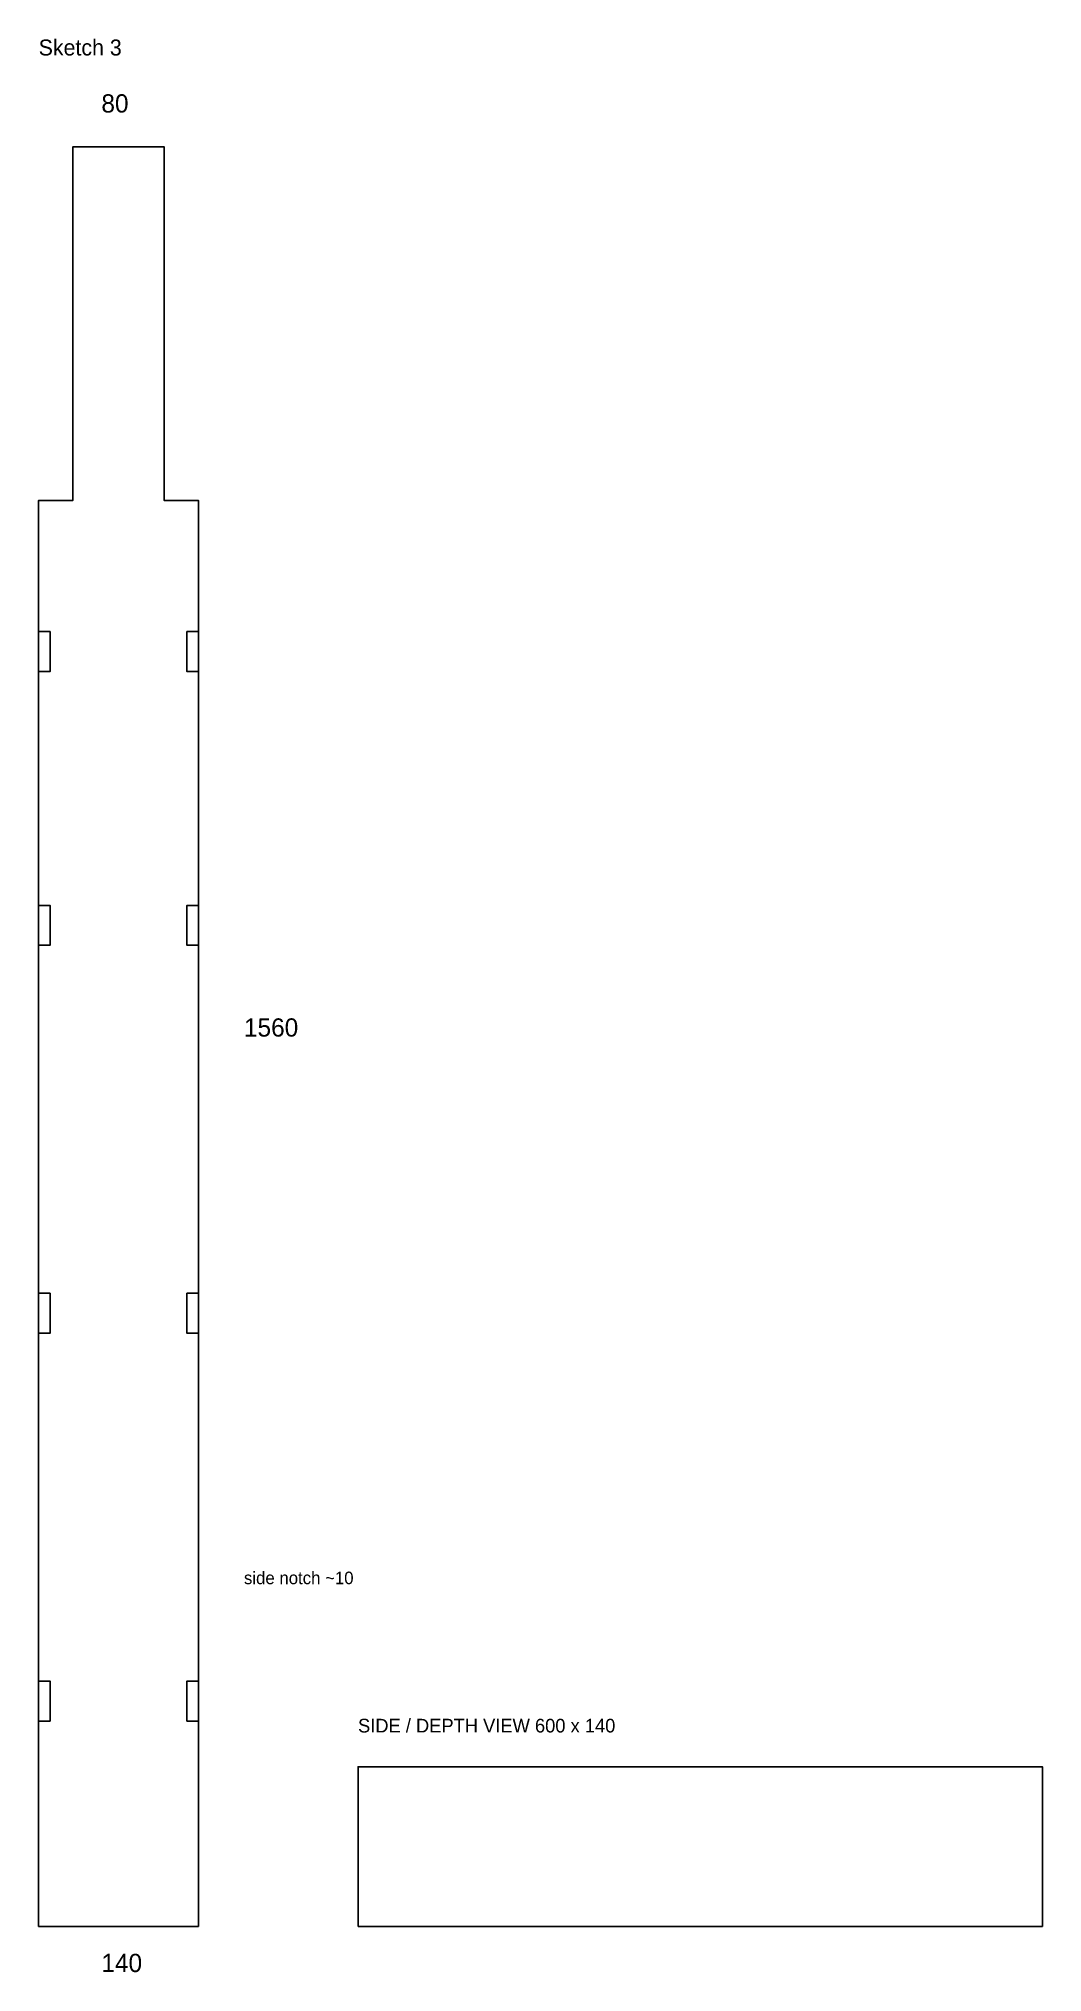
# Model space of a CAD drawing. Header units: millimetres. Extents: x 0 to 880, y -40 to 1655.
import ezdxf

# ---------------------------------------------------------------- set-up
doc = ezdxf.new("R2010")
doc.units = ezdxf.units.MM
for name, color, linetype in [('CUT', 7, 'Continuous'), ('NOTE', 7, 'Continuous'), ('PROFILE', 7, 'Continuous')]:
    doc.layers.add(name, color=color, linetype=linetype)

msp = doc.modelspace()

# ---------------------------------------------------------------- linework, layer by layer
at = {"layer": 'CUT'}
for points in [[(0, 1100), (10, 1100), (10, 1135), (0, 1135)], [(140, 1100), (130, 1100), (130, 1135), (140, 1135)], [(0, 860), (10, 860), (10, 895), (0, 895)], [(140, 860), (130, 860), (130, 895), (140, 895)], [(0, 520), (10, 520), (10, 555), (0, 555)], [(140, 520), (130, 520), (130, 555), (140, 555)], [(0, 180), (10, 180), (10, 215), (0, 215)], [(140, 180), (130, 180), (130, 215), (140, 215)]]:
    msp.add_lwpolyline(points, dxfattribs=at)
at = {"layer": 'PROFILE'}
for points in [[(0, 0), (140, 0), (140, 1250), (110, 1250), (110, 1560), (30, 1560), (30, 1250), (0, 1250)], [(280, 0), (880, 0), (880, 140), (280, 140)]]:
    msp.add_lwpolyline(points, close=True, dxfattribs=at)

# ---------------------------------------------------------------- texts
at = {"layer": 'NOTE'}
for s, height, p in [('Sketch 3', 14, (0, 1640)), ('80', 16, (55, 1590)), ('1560', 16, (180, 780)), ('side notch ~10', 11, (180, 300)), ('SIDE / DEPTH VIEW 600 x 140', 12, (280, 170)), ('140', 16, (55, -40))]:
    msp.add_text(s, height=height, dxfattribs=at).set_placement(p)

doc.saveas('drawing.dxf')
